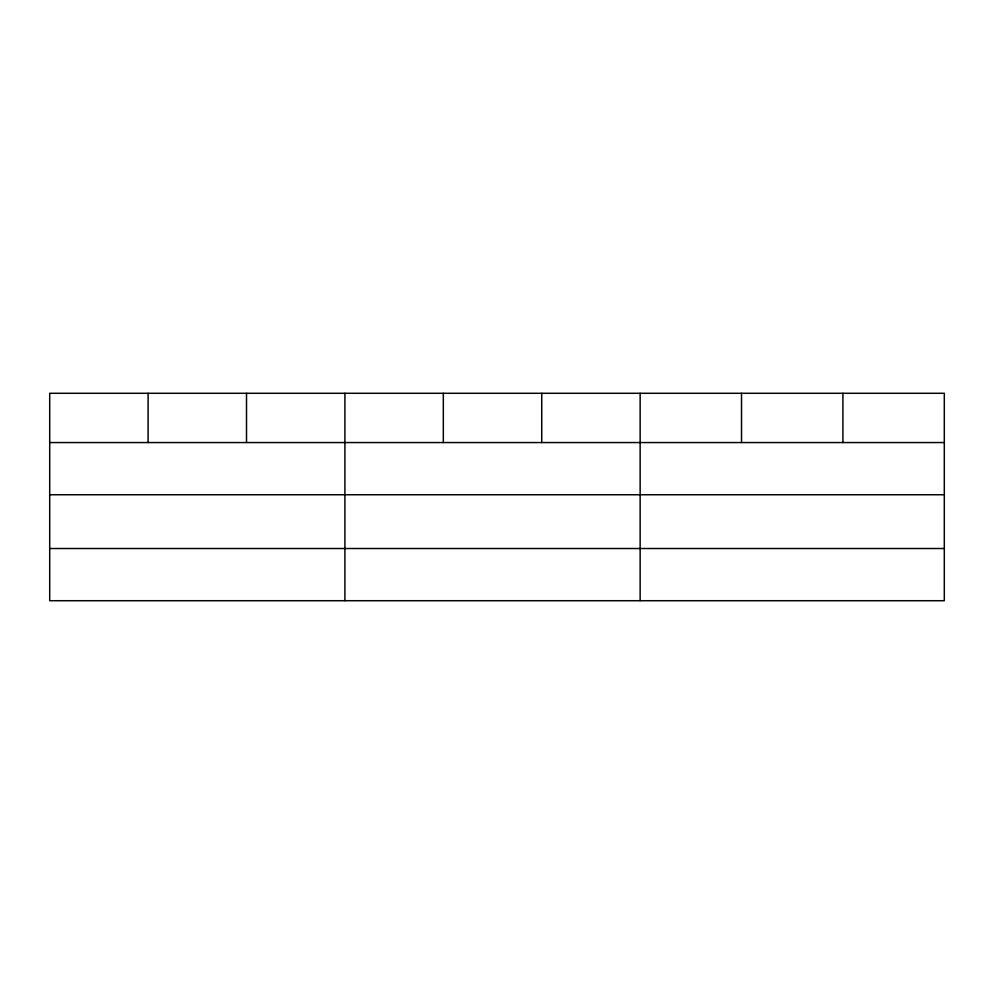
<?xml version="1.0" encoding="UTF-8"?>
<svg xmlns="http://www.w3.org/2000/svg" width="994" height="994" viewBox="0 0 994 994"><rect width="100%" height="100%" fill="white"/><g stroke="black" fill="none" stroke-linecap="round" stroke-linejoin="round"><path stroke-width="1.49" d="M944.3 494.751L944.3 393.289L49.7 393.289L49.7 600.711L944.3 600.711L944.3 494.751L49.7 494.751M49.7 442.554L944.3 442.554M49.7 548.514L944.3 548.514M842.912 393.289L842.912 442.554M741.524 393.289L741.524 442.554M640.136 393.289L640.136 600.711M541.73 393.289L541.73 442.554M443.324 393.289L443.324 442.554M344.918 393.289L344.918 600.711M246.512 393.289L246.512 442.554M148.106 393.289L148.106 442.554"/></g></svg>
